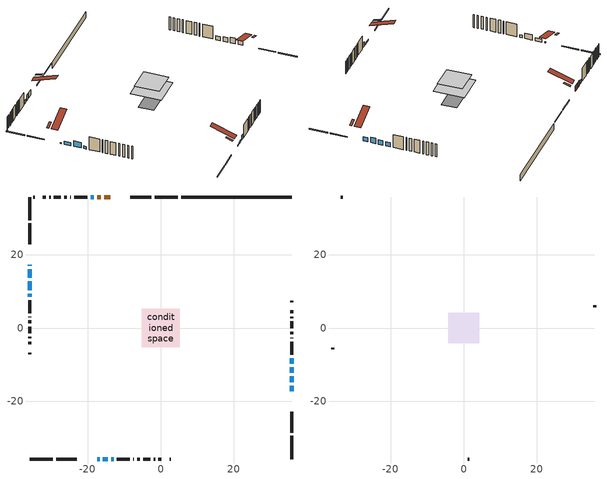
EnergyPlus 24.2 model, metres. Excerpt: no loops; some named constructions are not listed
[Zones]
conditioned space
 floor outside (Floor1 construction): -1.88,-1.88 -1.88,1.88 1.88,1.88 1.88,-1.88 z0.41
 floor outside (Floor2 construction): -0.55,-0.55 -0.55,0.55 0.55,0.55 0.55,-0.55 z0.41
 floor adiabatic (AdiabaticFloorConstruction): -5.23,-5.23 -5.23,5.23 5.23,5.23 5.23,-5.23 z2.85
 floor foundation (Slab1 construction): -4.97,-2.59 -4.97,2.59 4.97,2.59 4.97,-2.59 z-1.91
 wall outside (RimJoist1 construction): 4.61,35.77 -1.69,35.77 / -35.77,-35.77 -29.48,-35.77 / -35.77,35.77 -35.77,29.48 / 35.77,-35.77 35.77,-29.48 z0.41:0.71
 wall outside (RimJoist2 construction): -2.62,35.77 -8.29,35.77 / -28.55,-35.77 -22.88,-35.77 / -35.77,28.55 -35.77,22.88 / 35.77,-28.55 35.77,-22.88 z0.41:0.71
 wall outside (AdiabaticWallConstruction 1): -13.85,35.77 -15.49,35.77 / -16.42,35.77 -17.33,35.77 z0.41:2.44
 wall outside (AdiabaticWallConstruction): 35.77,-17.32 35.77,-15.77 / 35.77,-9.76 35.77,-8.21 z0.41:1.93; 35.77,-14.84 35.77,-13.19 / -35.77,12.83 -35.77,10.29 z0.41:2.44; 35.77,-12.26 35.77,-10.68 z0.41:2.19; -35.77,17.32 -35.77,17.02 / -17.32,-35.77 -16.72,-35.77 z0.41:0.75; -18.26,35.77 -19.18,35.77 z0.41:1.63; -35.77,16.09 -35.77,13.76 z0.41:1.58; -35.77,9.36 -35.77,8.5 z0.41:1.38; -15.8,-35.77 -14.42,-35.77 z0.41:1.02; -13.5,-35.77 -12.89,-35.77 z0.41:2.24
 wall outside (Wall1 construction): -20.11,35.77 -23.61,35.77 / -11.96,-35.77 -8.45,-35.77 / -35.77,7.57 -35.77,4.06 / 35.77,-7.28 35.77,-3.77 z0.41:5.29
 wall outside (Wall2 construction): -24.54,35.77 -24.69,35.77 / -7.52,-35.77 -7.38,-35.77 / -35.77,3.13 -35.77,2.99 / 35.77,-2.84 35.77,-2.7 z0.41:5.29
 wall outside (Wall3 construction): -25.61,35.77 -26.38,35.77 / -6.45,-35.77 -5.68,-35.77 / -35.77,2.06 -35.77,1.3 / 35.77,-1.77 35.77,-1 z0.41:5.29
 wall outside (Wall4 construction): -27.31,35.77 -29.16,35.77 / -4.75,-35.77 -2.9,-35.77 / -35.77,0.37 -35.77,-1.49 / 35.77,-0.08 35.77,1.78 z0.41:5.29
 wall outside (Wall5 construction): -30.09,35.77 -30.5,35.77 / -1.97,-35.77 -1.56,-35.77 / -35.77,-2.42 -35.77,-2.82 / 35.77,2.71 35.77,3.12 z0.41:5.29
 wall outside (Wall6 construction): -31.43,35.77 -32.17,35.77 / -0.63,-35.77 0.11,-35.77 / -35.77,-3.75 -35.77,-4.5 / 35.77,4.04 35.77,4.79 z0.41:5.29
 wall outside (Wall8 construction): -34.47,35.77 -34.84,35.77 / 2.41,-35.77 2.78,-35.77 / -35.77,-6.8 -35.77,-7.17 / 35.77,7.09 35.77,7.46 z0.41:5.29
 wall foundation (FoundationWall1 construction): 5.54,35.77,-1.91 5.54,35.77,0.41 32.75,35.77,0.41 32.75,35.77,0.31 35.77,35.77,0.31 35.77,35.77,-1.91
 window (WindowConstruction): 35.77,-17.32 35.77,-15.77 z0.41:1.93
 window (WindowConstruction 8): 35.77,-14.84 35.77,-13.19 z0.41:2.44
 window (WindowConstruction 9): 35.77,-12.26 35.77,-10.68 z0.41:2.19
 window (WindowConstruction 10): -35.77,17.32 -35.77,17.02 z0.41:0.75
 window (WindowConstruction 11): -17.32,-35.77 -16.73,-35.77 z0.41:0.75
 window (WindowConstruction 1): -18.26,35.77 -19.18,35.77 z0.41:1.63
 window (WindowConstruction 2): -35.77,16.09 -35.77,13.76 z0.41:1.58
 window (WindowConstruction 3): 35.77,-9.76 35.77,-8.21 z0.41:1.93
 window (WindowConstruction 4): -35.77,12.83 -35.77,10.29 z0.41:2.44
 window (WindowConstruction 5): -35.77,9.36 -35.77,8.5 z0.41:1.38
 window (WindowConstruction 6): -15.8,-35.77 -14.42,-35.77 z0.41:1.02
 window (WindowConstruction 7): -13.5,-35.77 -12.89,-35.77 z0.41:2.24
 door (Door): -13.85,35.77 -15.49,35.77 z0.41:2.44
 door (Door 1): -16.42,35.77 -17.33,35.77 z0.41:2.44
 ceiling adiabatic (AdiabaticFloorConstruction): 5.23,-5.23 5.23,5.23 -5.23,5.23 -5.23,-5.23 z2.85
 roof outside (Roof1 construction): -9.83,35.77,5.29 -9.83,33.45,6.06 -9.22,33.45,6.06 -9.22,35.77,5.29; -21.34,-35.77,5.29 -21.34,-33.45,6.06 -21.95,-33.45,6.06 -21.95,-35.77,5.29; -35.77,21.34,5.29 -33.45,21.34,6.06 -33.45,21.95,6.06 -35.77,21.95,5.29; 35.77,-21.34,5.29 33.45,-21.34,6.06 33.45,-21.95,6.06 35.77,-21.95,5.29
attic - vented
 floor to conditioned space (Floor3 construction Reversed): -4.2,-4.2 -4.2,4.2 4.2,4.2 4.2,-4.2 z5.29
 wall outside (Wall7 construction): -33.1,35.77 -33.54,35.77 / 1.04,-35.77 1.48,-35.77 / -35.77,-5.43 -35.77,-5.87 / 35.77,5.72 35.77,6.16 z0.41:5.29
 roof outside (Roof2 construction): -12.92,35.77,5.29 -12.92,27.58,8.02 -10.76,27.58,8.02 -10.76,35.77,5.29; -18.25,-35.77,5.29 -18.25,-27.58,8.02 -20.41,-27.58,8.02 -20.41,-35.77,5.29; -35.77,18.25,5.29 -27.58,18.25,8.02 -27.58,20.41,8.02 -35.77,20.41,5.29; 35.77,-18.25,5.29 27.58,-18.25,8.02 27.58,-20.41,8.02 35.77,-20.41,5.29
[Material] Roughness=Rough; Thermal Absorptance=0.9
Name | Thickness {m} | Conductivity {W/m-K} | Density {kg/m3} | Specific Heat {J/kg-K} | Solar Absorptance | Visible Absorptance
ceiling loosefill ins | 0.169333 | 0.0480833 | 16.02 | 1046.75 | 0.7 | 0.7
ceiling stud and cavity | 0.1397 | 0.117189 | 65.682 | 1177.47 | 0.7 | 0.7
gypsum board | 0.0127 | 0.160291 | 801 | 837.4 | 0.6 | 0.6
[Construction]
Floor3 construction: ceiling loosefill ins, ceiling stud and cavity, gypsum board
[EnergyManagementSystem:Program]
infil_program: Set p_m = 0.14; Set p_s = 0.22; Set s_m = 270; Set s_s = 370; Set z_m = 9.99744; Set z_s = 5.562562956539776; Set f_t = (((s_m/z_m)^p_m)*((z_s/s_s)^p_s)); Set Tdiff = tin_s-tout_s; Set dT = @Abs Tdiff; Set c = 0.034; Set Cs = 0.0988; Set Cw = 0.1658; Set n = 0.65; Set sft = (f_t*0.3); Set temp1 = ((c*Cw)*((sft*site_vw_s)^(2*n)))^2; Set Qinf = (((c*Cs*(dT^n))^2)+temp1)^0.5; Set Qinf = (@Max Qinf 0); Set mech_vent_house_fan_sensible_load_act = 0.0; Set mech_vent_house_fan_latent_load_act = 0.0; Set OASupInPb = out_pb_s; Set OASupInTemp = tout_s; Set OASupInW = out_wt_s; Set OASupRho = (@RhoAirFnPbTdbW OASupInPb OASupInTemp OASupInW); Set OASupCp = (@CpAirFnW OASupInW); Set OASupInEnth = (@HFnTdbW OASupInTemp OASupInW); Set ZoneTemp = tin_s; Set ZoneW = win_s; Set ZoneCp = (@CpAirFnW ZoneW); Set ZoneAirEnth = (@HFnTdbW ZoneTemp ZoneW); Set mech_vent_house_fan_cfis_act = 0.0; Set QWHV_cfis_sup = 0.0; Set QWHV_cfis_suppl_sup = 0.0; Set QWHV_cfis_suppl_exh = 0.0; Set Qrange = 0; Set Qrange = Qrange + 0.075 * mech_vent_range_fan_0_sch_s; Set Qbath = 0; Set Qbath = Qbath + 0.066 * mech_vent_bath_fan_0_sch_s; Set Qbath = Qbath + 0.066 * mech_vent_bath_fan_1_sch_s; Set Qdryer = 0; Set Qdryer = Qdryer + 0.00308 * clothes_dryer_exhaust_0_sch_s; Set QWHV_sup = 0.0; Set QWHV_exh = 0.00933; Set Qsupply = QWHV_sup + QWHV_cfis_sup + QWHV_cfis_suppl_sup; Set Qexhaust = Qrange + Qbath + Qdryer + QWHV_exh + QWHV_cfis_suppl_exh; Set Qfan = (@Max Qexhaust Qsupply); Set Qducts = 0; If Qducts < 0; Set Qsupply = Qsupply - Qducts; Else; Set Qexhaust = Qexhaust + Qducts; EndIf; Set Qfan_with_ducts = (@Max Qexhaust Qsupply); Set Qimb = (@Abs (Qsupply - Qexhaust)); If Qinf + Qimb > 0; Set Qtot = Qfan_with_ducts + (Qinf^2) / (Qinf + Qimb); Else; Set Qtot = Qfan_with_ducts; EndIf; Set Qinf_adj = Qtot - Qfan; Set infil_flow_act = Qinf_adj; Set infil_program_Qinf = Qinf_adj; Set infil_program_Qfan = Qfan; Set Qload = Qfan; Set Effectiveness_Sens = 0.0; Set Effectiveness_Lat = 0.0; Set Fan_MFR = Qload * OASupRho; Set ZoneInEnth = OASupInEnth; Set ZoneInTemp = OASupInTemp; Set FanTotalToCond = Fan_MFR * (ZoneInEnth - ZoneAirEnth); Set FanSensToCond = Fan_MFR * ZoneCp * (ZoneInTemp - ZoneTemp); Set FanLatToCond = FanTotalToCond - FanSensToCond; Set mech_vent_house_fan_sensible_load_act = mech_vent_house_fan_sensible_load_act + FanSensToCond; Set mech_vent_house_fan_latent_load_act = mech_vent_house_fan_latent_load_act + FanLatToCond
natural_vent_program: Set Tin = tin_s; Set Tout = tout_s; Set Wout = out_wt_s; Set Pbar = out_pb_s; Set Phiout = (@RhFnTdbWPb Tout Wout Pbar); Set MaxHR = 0.0115; Set Tnvsp = (htg_sp_s + clg_sp_s) / 2; Set NVavail = natural_vent_s; Set ClgSsnAvail = cool_season; Set Qnv = 0; Set Qwhf = 0; Set whole_house_fan_mix_act = 0; Set whole_house_fan_act = 0; If ((Wout < MaxHR) && (Tin > Tout) && (Tin > Tnvsp) && (ClgSsnAvail > 0)); Set WHF_Flow = 0; Set Adj = (Tin-Tnvsp)/(Tin-Tout); Set Adj = (@Min Adj 1); Set Adj = (@Max Adj 0); If (WHF_Flow > 0); Set Qwhf = WHF_Flow*Adj; Set whole_house_fan_mix_act = WHF_Flow*Adj; Set WHF_W = 0; Set whole_house_fan_act = WHF_W*Adj; ElseIf (NVavail > 0); Set NVArea = 0.0; Set Cs = 0.00020459409404659235; Set Cw = 3.348441160844286e-05; Set Tdiff = Tin-Tout; Set dT = (@Abs Tdiff); Set Vwind = site_vw_s; Set SGNV = NVArea*Adj*((((Cs*dT)+(Cw*(Vwind^2)))^0.5)/1000); Set MaxNV = 2.5233346508689922; Set Qnv = (@Min SGNV MaxNV); EndIf; EndIf; Set natural_vent_flow_act = Qnv; Set whole_house_fan_flow_act = Qwhf; Set natural_vent_program_Qnv = Qnv; Set natural_vent_program_Qwhf = Qwhf
total_airflows_program: Set total_infil_flow_rate = 0; Set total_mechvent_flow_rate = 0; Set total_natvent_flow_rate = 0; Set total_whf_flow_rate = 0; Set total_infil_flow_rate = total_infil_flow_rate + (infil_program_Qinf * 1); Set total_mechvent_flow_rate = total_mechvent_flow_rate + (infil_program_Qfan * 1); Set total_natvent_flow_rate = total_natvent_flow_rate + (natural_vent_program_Qnv * 1); Set total_whf_flow_rate = total_whf_flow_rate + (natural_vent_program_Qwhf * 1)
total_loads_program: Set loads_htg_tot = 0; Set loads_clg_tot = 0; If htg_load_cond > 0; Set loads_htg_tot = loads_htg_tot + (htg_load_cond - clg_load_cond) * 1.0; EndIf; Set loads_htg_tot = (@Max loads_htg_tot 0); If clg_load_cond > 0; Set loads_clg_tot = loads_clg_tot + (clg_load_cond - htg_load_cond) * 0.0; EndIf; Set loads_clg_tot = (@Max loads_clg_tot 0)
unit_heater_supply_fan_disaggregate_program: Set unit_heater_supply_fan_primary_htg = 0; If unit_heater_htg_coil_s > 0; Set unit_heater_supply_fan_primary_htg = unit_heater_supply_fan_s; EndIf
unmet_hours_program: Set htg_unmet_hours = 0; Set clg_unmet_hours = 0; Set unit_htg_unmet_hours = 0; If ((DayOfYear >= 1) && (DayOfYear <= 365)); Set unit_htg_unmet_hours = unit_htg_unmet_hours + conditioned_space_htg_unmet_s; If unit_htg_unmet_hours > htg_unmet_hours; Set htg_unmet_hours = unit_htg_unmet_hours; EndIf; EndIf
water_heater_EC_adj: If WarmupFlag == 0; Set dhw_e_cons = water_heater_energy + water_heater_on_cycle_parasitic + water_heater_off_cycle_parasitic; Set water_heater_ec_adj_act = 0.0 * dhw_e_cons / 1; EndIf
[EnergyManagementSystem:ProgramCallingManager]
component_loads_program_calling_manager: EndOfZoneTimestepAfterZoneReporting; component_loads_program
fridge_schedule_program_calling_manager: BeginZoneTimestepAfterInitHeatBalance; fridge_schedule_program
infil_program_calling_manager: BeginZoneTimestepAfterInitHeatBalance; infil_program
natural_vent_program_calling_manager: BeginZoneTimestepAfterInitHeatBalance; natural_vent_program
total_airflows_program_calling_manager: EndOfZoneTimestepAfterZoneReporting; total_airflows_program
total_loads_program_calling_manager: EndOfZoneTimestepAfterZoneReporting; total_loads_program
unit_heater_supply_fan_disaggregate_program_calling_manager: EndOfSystemTimestepBeforeHVACReporting; unit_heater_supply_fan_disaggregate_program
unmet_hours_program_calling_manager: EndOfZoneTimestepBeforeZoneReporting; unmet_hours_program
water_heater_EC_adj_ProgramManager: EndOfSystemTimestepBeforeHVACReporting; water_heater_EC_adj
[EnergyManagementSystem:OutputVariable] Type of Data in Variable=Summed
Name | EMS Variable | Update Frequency | EMS Program or Subroutine | Units
unit heater supply fan disaggregate htg primary | unit_heater_supply_fan_primary_htg | SystemTimestep | unit_heater_supply_fan_disaggregate_program | J
loads_htg_tot_peakload_outvar; loads_htg_tot_annual_outvar; Energy Management System Output Variable 1; Energy Management System Output Variable 45 | loads_htg_tot | ZoneTimestep | total_loads_program | J
loads_clg_tot_peakload_outvar; loads_clg_tot_annual_outvar; Energy Management System Output Variable 2; Energy Management System Output Variable 46 | loads_clg_tot | ZoneTimestep | total_loads_program | J
htg_unmet_hours_annual_outvar; Energy Management System Output Variable 3 | htg_unmet_hours | ZoneTimestep | unmet_hours_program | hr
clg_unmet_hours_annual_outvar; Energy Management System Output Variable 4 | clg_unmet_hours | ZoneTimestep | unmet_hours_program | hr
loads_htg_roofs_annual_outvar; Energy Management System Output Variable 5 | loads_htg_roofs | ZoneTimestep | component_loads_program | J
loads_htg_ceilings_annual_outvar; Energy Management System Output Variable 6 | loads_htg_ceilings | ZoneTimestep | component_loads_program | J
loads_htg_walls_annual_outvar; Energy Management System Output Variable 7 | loads_htg_walls | ZoneTimestep | component_loads_program | J
loads_htg_rim_joists_annual_outvar; Energy Management System Output Variable 8 | loads_htg_rim_joists | ZoneTimestep | component_loads_program | J
loads_htg_foundation_walls_annual_outvar; Energy Management System Output Variable 9 | loads_htg_foundation_walls | ZoneTimestep | component_loads_program | J
loads_htg_doors_annual_outvar; Energy Management System Output Variable 10 | loads_htg_doors | ZoneTimestep | component_loads_program | J
loads_htg_windows_conduction_annual_outvar; Energy Management System Output Variable 11 | loads_htg_windows_conduction | ZoneTimestep | component_loads_program | J
loads_htg_windows_solar_annual_outvar; Energy Management System Output Variable 12 | loads_htg_windows_solar | ZoneTimestep | component_loads_program | J
loads_htg_skylights_conduction_annual_outvar; Energy Management System Output Variable 13 | loads_htg_skylights_conduction | ZoneTimestep | component_loads_program | J
loads_htg_skylights_solar_annual_outvar; Energy Management System Output Variable 14 | loads_htg_skylights_solar | ZoneTimestep | component_loads_program | J
loads_htg_floors_annual_outvar; Energy Management System Output Variable 15 | loads_htg_floors | ZoneTimestep | component_loads_program | J
loads_htg_slabs_annual_outvar; Energy Management System Output Variable 16 | loads_htg_slabs | ZoneTimestep | component_loads_program | J
loads_htg_internal_mass_annual_outvar; Energy Management System Output Variable 17 | loads_htg_internal_mass | ZoneTimestep | component_loads_program | J
loads_htg_infil_annual_outvar; Energy Management System Output Variable 18 | loads_htg_infil | ZoneTimestep | component_loads_program | J
loads_htg_natvent_annual_outvar; Energy Management System Output Variable 19 | loads_htg_natvent | ZoneTimestep | component_loads_program | J
loads_htg_mechvent_annual_outvar; Energy Management System Output Variable 20 | loads_htg_mechvent | ZoneTimestep | component_loads_program | J
loads_htg_whf_annual_outvar; Energy Management System Output Variable 21 | loads_htg_whf | ZoneTimestep | component_loads_program | J
loads_htg_ducts_annual_outvar; Energy Management System Output Variable 22 | loads_htg_ducts | ZoneTimestep | component_loads_program | J
loads_htg_intgains_annual_outvar; Energy Management System Output Variable 23 | loads_htg_intgains | ZoneTimestep | component_loads_program | J
loads_htg_lighting_annual_outvar; Energy Management System Output Variable 24 | loads_htg_lighting | ZoneTimestep | component_loads_program | J
loads_clg_roofs_annual_outvar; Energy Management System Output Variable 25 | loads_clg_roofs | ZoneTimestep | component_loads_program | J
loads_clg_ceilings_annual_outvar; Energy Management System Output Variable 26 | loads_clg_ceilings | ZoneTimestep | component_loads_program | J
loads_clg_walls_annual_outvar; Energy Management System Output Variable 27 | loads_clg_walls | ZoneTimestep | component_loads_program | J
loads_clg_rim_joists_annual_outvar; Energy Management System Output Variable 28 | loads_clg_rim_joists | ZoneTimestep | component_loads_program | J
loads_clg_foundation_walls_annual_outvar; Energy Management System Output Variable 29 | loads_clg_foundation_walls | ZoneTimestep | component_loads_program | J
loads_clg_doors_annual_outvar; Energy Management System Output Variable 30 | loads_clg_doors | ZoneTimestep | component_loads_program | J
loads_clg_windows_conduction_annual_outvar; Energy Management System Output Variable 31 | loads_clg_windows_conduction | ZoneTimestep | component_loads_program | J
loads_clg_windows_solar_annual_outvar; Energy Management System Output Variable 32 | loads_clg_windows_solar | ZoneTimestep | component_loads_program | J
loads_clg_skylights_conduction_annual_outvar; Energy Management System Output Variable 33 | loads_clg_skylights_conduction | ZoneTimestep | component_loads_program | J
loads_clg_skylights_solar_annual_outvar; Energy Management System Output Variable 34 | loads_clg_skylights_solar | ZoneTimestep | component_loads_program | J
loads_clg_floors_annual_outvar; Energy Management System Output Variable 35 | loads_clg_floors | ZoneTimestep | component_loads_program | J
loads_clg_slabs_annual_outvar; Energy Management System Output Variable 36 | loads_clg_slabs | ZoneTimestep | component_loads_program | J
loads_clg_internal_mass_annual_outvar; Energy Management System Output Variable 37 | loads_clg_internal_mass | ZoneTimestep | component_loads_program | J
loads_clg_infil_annual_outvar; Energy Management System Output Variable 38 | loads_clg_infil | ZoneTimestep | component_loads_program | J
loads_clg_natvent_annual_outvar; Energy Management System Output Variable 39 | loads_clg_natvent | ZoneTimestep | component_loads_program | J
loads_clg_mechvent_annual_outvar; Energy Management System Output Variable 40 | loads_clg_mechvent | ZoneTimestep | component_loads_program | J
loads_clg_whf_annual_outvar; Energy Management System Output Variable 41 | loads_clg_whf | ZoneTimestep | component_loads_program | J
loads_clg_ducts_annual_outvar; Energy Management System Output Variable 42 | loads_clg_ducts | ZoneTimestep | component_loads_program | J
loads_clg_intgains_annual_outvar; Energy Management System Output Variable 43 | loads_clg_intgains | ZoneTimestep | component_loads_program | J
loads_clg_lighting_annual_outvar; Energy Management System Output Variable 44 | loads_clg_lighting | ZoneTimestep | component_loads_program | J
[Schedule:Day:Interval]
interior lighting schedule day: No, 01:00, 0.108182, 04:00, 0.0901515, 05:00, 0.0991667, 06:00, 0.162273, 07:00, 0.270455, 08:00, 0.342576, 10:00, 0.369621, 11:00, 0.351591, 12:00, 0.333561, 13:00, 0.324545, 14:00, 0.31553, 15:00, 0.333561, 16:00, 0.369621, 17:00, 0.450758, 18:00, 0.585985, 19:00, 0.775303, 20:00, 0.955606, 21:00, 0.991667, 22:00, 0.712197, 23:00, 0.360606, 24:00, 0.162273
interior lighting schedule day 1: No, 01:00, 0.100909, 04:00, 0.0840909, 05:00, 0.0925, 06:00, 0.151364, 07:00, 0.252273, 08:00, 0.319545, 10:00, 0.344773, 11:00, 0.327955, 12:00, 0.311136, 13:00, 0.302727, 14:00, 0.294318, 15:00, 0.311136, 16:00, 0.344773, 17:00, 0.420455, 18:00, 0.546591, 19:00, 0.723182, 20:00, 0.891364, 21:00, 0.925, 22:00, 0.664318, 23:00, 0.336364, 24:00, 0.151364
interior lighting schedule day 2: No, 01:00, 0.0927273, 04:00, 0.0772727, 05:00, 0.085, 06:00, 0.139091, 07:00, 0.231818, 08:00, 0.293636, 10:00, 0.316818, 11:00, 0.301364, 12:00, 0.285909, 13:00, 0.278182, 14:00, 0.270455, 15:00, 0.285909, 16:00, 0.316818, 17:00, 0.386364, 18:00, 0.502273, 19:00, 0.664545, 20:00, 0.819091, 21:00, 0.85, 22:00, 0.610455, 23:00, 0.309091, 24:00, 0.139091
interior lighting schedule day 3: No, 01:00, 0.0845455, 04:00, 0.0704545, 05:00, 0.0775, 06:00, 0.126818, 07:00, 0.211364, 08:00, 0.267727, 10:00, 0.288864, 11:00, 0.274773, 12:00, 0.260682, 13:00, 0.253636, 14:00, 0.246591, 15:00, 0.260682, 16:00, 0.288864, 17:00, 0.352273, 18:00, 0.457955, 19:00, 0.605909, 20:00, 0.746818, 21:00, 0.775, 22:00, 0.556591, 23:00, 0.281818, 24:00, 0.126818
interior lighting schedule day 4: No, 01:00, 0.0763636, 04:00, 0.0636364, 05:00, 0.07, 06:00, 0.114545, 07:00, 0.190909, 08:00, 0.241818, 10:00, 0.260909, 11:00, 0.248182, 12:00, 0.235455, 13:00, 0.229091, 14:00, 0.222727, 15:00, 0.235455, 16:00, 0.260909, 17:00, 0.318182, 18:00, 0.413636, 19:00, 0.547273, 20:00, 0.674545, 21:00, 0.7, 22:00, 0.502727, 23:00, 0.254545, 24:00, 0.114545
interior lighting schedule day 5: No, 01:00, 0.0727273, 04:00, 0.0606061, 05:00, 0.0666667, 06:00, 0.109091, 07:00, 0.181818, 08:00, 0.230303, 10:00, 0.248485, 11:00, 0.236364, 12:00, 0.224242, 13:00, 0.218182, 14:00, 0.212121, 15:00, 0.224242, 16:00, 0.248485, 17:00, 0.30303, 18:00, 0.393939, 19:00, 0.521212, 20:00, 0.642424, 21:00, 0.666667, 22:00, 0.478788, 23:00, 0.242424, 24:00, 0.109091
interior lighting schedule day 6: No, 01:00, 0.0745455, 04:00, 0.0621212, 05:00, 0.0683333, 06:00, 0.111818, 07:00, 0.186364, 08:00, 0.236061, 10:00, 0.254697, 11:00, 0.242273, 12:00, 0.229848, 13:00, 0.223636, 14:00, 0.217424, 15:00, 0.229848, 16:00, 0.254697, 17:00, 0.310606, 18:00, 0.403788, 19:00, 0.534242, 20:00, 0.658485, 21:00, 0.683333, 22:00, 0.490758, 23:00, 0.248485, 24:00, 0.111818
interior lighting schedule day 7: No, 01:00, 0.08, 04:00, 0.0666667, 05:00, 0.0733333, 06:00, 0.12, 07:00, 0.2, 08:00, 0.253333, 10:00, 0.273333, 11:00, 0.26, 12:00, 0.246667, 13:00, 0.24, 14:00, 0.233333, 15:00, 0.246667, 16:00, 0.273333, 17:00, 0.333333, 18:00, 0.433333, 19:00, 0.573333, 20:00, 0.706667, 21:00, 0.733333, 22:00, 0.526667, 23:00, 0.266667, 24:00, 0.12
interior lighting schedule day 8: No, 01:00, 0.0890909, 04:00, 0.0742424, 05:00, 0.0816667, 06:00, 0.133636, 07:00, 0.222727, 08:00, 0.282121, 10:00, 0.304394, 11:00, 0.289545, 12:00, 0.274697, 13:00, 0.267273, 14:00, 0.259848, 15:00, 0.274697, 16:00, 0.304394, 17:00, 0.371212, 18:00, 0.482576, 19:00, 0.638485, 20:00, 0.78697, 21:00, 0.816667, 22:00, 0.586515, 23:00, 0.29697, 24:00, 0.133636
interior lighting schedule day 9: No, 01:00, 0.0972727, 04:00, 0.0810606, 05:00, 0.0891667, 06:00, 0.145909, 07:00, 0.243182, 08:00, 0.30803, 10:00, 0.332348, 11:00, 0.316136, 12:00, 0.299924, 13:00, 0.291818, 14:00, 0.283712, 15:00, 0.299924, 16:00, 0.332348, 17:00, 0.405303, 18:00, 0.526894, 19:00, 0.697121, 20:00, 0.859242, 21:00, 0.891667, 22:00, 0.640379, 23:00, 0.324242, 24:00, 0.145909
interior lighting schedule day 10: No, 01:00, 0.105455, 04:00, 0.0878788, 05:00, 0.0966667, 06:00, 0.158182, 07:00, 0.263636, 08:00, 0.333939, 10:00, 0.360303, 11:00, 0.342727, 12:00, 0.325152, 13:00, 0.316364, 14:00, 0.307576, 15:00, 0.325152, 16:00, 0.360303, 17:00, 0.439394, 18:00, 0.571212, 19:00, 0.755758, 20:00, 0.931515, 21:00, 0.966667, 22:00, 0.694242, 23:00, 0.351515, 24:00, 0.158182
interior lighting schedule day 11: No, 01:00, 0.109091, 04:00, 0.0909091, 05:00, 0.1, 06:00, 0.163636, 07:00, 0.272727, 08:00, 0.345455, 10:00, 0.372727, 11:00, 0.354545, 12:00, 0.336364, 13:00, 0.327273, 14:00, 0.318182, 15:00, 0.336364, 16:00, 0.372727, 17:00, 0.454545, 18:00, 0.590909, 19:00, 0.781818, 20:00, 0.963636, 21:00, 1, 22:00, 0.718182, 23:00, 0.363636, 24:00, 0.163636
interior lighting schedule default day; occupants schedule default day; clothes dryer schedule default day; cooking range schedule default day; mech vent bath fan 0 schedule default day; mech vent bath fan 1 schedule default day; mech vent range fan 0 schedule default day; misc plug loads schedule default day; general water use schedule default day; heating setpoint default day; cooling setpoint default day; clothes dryer exhaust 0 schedule default day; cooling season schedule day; cooling season schedule day 2; cooling season schedule default day; exterior lighting schedule default day; natural vent schedule default day: No, 24:00, 0
occupants schedule day: No, 05:00, 0.426829, 06:00, 0.719512, 07:00, 1, 08:00, 0.670732, 09:00, 0.329268, 14:00, 0.170732, 15:00, 0.231707, 16:00, 0.329268, 17:00, 0.5, 18:00, 0.670732, 19:00, 0.829268, 21:00, 1, 22:00, 0.853659, 23:00, 0.646341, 24:00, 0.426829
clothes dryer schedule day; clothes dryer exhaust 0 schedule day: No, 01:00, 0.123457, 02:00, 0.0740741, 03:00, 0.0493827, 04:00, 0.0246914, 05:00, 0.0493827, 06:00, 0.0740741, 07:00, 0.197531, 08:00, 0.395062, 09:00, 0.592593, 10:00, 0.839506, 11:00, 0.962963, 12:00, 1, 13:00, 0.91358, 14:00, 0.82716, 15:00, 0.716049, 16:00, 0.753086, 17:00, 0.679012, 18:00, 0.666667, 20:00, 0.62963, 21:00, 0.641975, 22:00, 0.666667, 23:00, 0.54321, 24:00, 0.296296
cooking range schedule day: No, 05:00, 0.0597015, 06:00, 0.11194, 07:00, 0.171642, 08:00, 0.291045, 11:00, 0.343284, 12:00, 0.402985, 13:00, 0.462687, 14:00, 0.343284, 15:00, 0.291045, 16:00, 0.402985, 17:00, 0.567164, 18:00, 1, 19:00, 0.850746, 20:00, 0.432836, 21:00, 0.291045, 22:00, 0.231343, 23:00, 0.171642, 24:00, 0.11194
mech vent bath fan 0 schedule day; mech vent bath fan 1 schedule day: No, 07:00, 0, 08:00, 1, 09:00, 0.2, 24:00, 0
mech vent range fan 0 schedule day: No, 18:00, 0, 19:00, 1, 20:00, 0.2, 24:00, 0
misc plug loads schedule day: No, 06:00, 0.705882, 07:00, 0.745098, 08:00, 0.803922, 15:00, 0.823529, 16:00, 0.862745, 17:00, 0.921569, 18:00, 0.980392, 19:00, 1, 20:00, 0.980392, 21:00, 0.941176, 22:00, 0.862745, 23:00, 0.784314, 24:00, 0.72549
general water use schedule day: No, 01:00, 0.315068, 03:00, 0.287671, 04:00, 0.342466, 05:00, 0.369863, 06:00, 0.520548, 07:00, 0.60274, 08:00, 0.534247, 10:00, 0.506849, 11:00, 0.465753, 14:00, 0.479452, 15:00, 0.534247, 16:00, 0.589041, 17:00, 0.69863, 18:00, 0.876712, 19:00, 0.890411, 20:00, 0.986301, 21:00, 1, 22:00, 0.863014, 23:00, 0.616438, 24:00, 0.465753
heating setpoint day: No, 07:00, 18, 23:00, 21, 24:00, 18
cooling setpoint day: No, 24:00, 25
cooling season schedule day 1: No, 24:00, 1
exterior lighting schedule day: No, 01:00, 0.566667, 03:00, 0.524167, 05:00, 0.495833, 06:00, 0.5525, 07:00, 0.623333, 08:00, 0.580833, 09:00, 0.439167, 10:00, 0.354167, 12:00, 0.34, 13:00, 0.354167, 14:00, 0.396667, 15:00, 0.425, 16:00, 0.495833, 17:00, 0.623333, 18:00, 0.793333, 19:00, 0.906667, 20:00, 0.963333, 21:00, 0.991667, 22:00, 0.920833, 23:00, 0.793333, 24:00, 0.665833
exterior lighting schedule day 1: No, 01:00, 0.528571, 03:00, 0.488929, 05:00, 0.4625, 06:00, 0.515357, 07:00, 0.581429, 08:00, 0.541786, 09:00, 0.409643, 10:00, 0.330357, 12:00, 0.317143, 13:00, 0.330357, 14:00, 0.37, 15:00, 0.396429, 16:00, 0.4625, 17:00, 0.581429, 18:00, 0.74, 19:00, 0.845714, 20:00, 0.898571, 21:00, 0.925, 22:00, 0.858929, 23:00, 0.74, 24:00, 0.621071
exterior lighting schedule day 10: No, 01:00, 0.552381, 03:00, 0.510952, 05:00, 0.483333, 06:00, 0.538571, 07:00, 0.607619, 08:00, 0.56619, 09:00, 0.428095, 10:00, 0.345238, 12:00, 0.331429, 13:00, 0.345238, 14:00, 0.386667, 15:00, 0.414286, 16:00, 0.483333, 17:00, 0.607619, 18:00, 0.773333, 19:00, 0.88381, 20:00, 0.939048, 21:00, 0.966667, 22:00, 0.897619, 23:00, 0.773333, 24:00, 0.649048
exterior lighting schedule day 11: No, 01:00, 0.571429, 03:00, 0.528571, 05:00, 0.5, 06:00, 0.557143, 07:00, 0.628571, 08:00, 0.585714, 09:00, 0.442857, 10:00, 0.357143, 12:00, 0.342857, 13:00, 0.357143, 14:00, 0.4, 15:00, 0.428571, 16:00, 0.5, 17:00, 0.628571, 18:00, 0.8, 19:00, 0.914286, 20:00, 0.971429, 21:00, 1, 22:00, 0.928571, 23:00, 0.8, 24:00, 0.671429
exterior lighting schedule day 2: No, 01:00, 0.485714, 03:00, 0.449286, 05:00, 0.425, 06:00, 0.473571, 07:00, 0.534286, 08:00, 0.497857, 09:00, 0.376429, 10:00, 0.303571, 12:00, 0.291429, 13:00, 0.303571, 14:00, 0.34, 15:00, 0.364286, 16:00, 0.425, 17:00, 0.534286, 18:00, 0.68, 19:00, 0.777143, 20:00, 0.825714, 21:00, 0.85, 22:00, 0.789286, 23:00, 0.68, 24:00, 0.570714
exterior lighting schedule day 3: No, 01:00, 0.442857, 03:00, 0.409643, 05:00, 0.3875, 06:00, 0.431786, 07:00, 0.487143, 08:00, 0.453929, 09:00, 0.343214, 10:00, 0.276786, 12:00, 0.265714, 13:00, 0.276786, 14:00, 0.31, 15:00, 0.332143, 16:00, 0.3875, 17:00, 0.487143, 18:00, 0.62, 19:00, 0.708571, 20:00, 0.752857, 21:00, 0.775, 22:00, 0.719643, 23:00, 0.62, 24:00, 0.520357
exterior lighting schedule day 4: No, 01:00, 0.4, 03:00, 0.37, 05:00, 0.35, 06:00, 0.39, 07:00, 0.44, 08:00, 0.41, 09:00, 0.31, 10:00, 0.25, 12:00, 0.24, 13:00, 0.25, 14:00, 0.28, 15:00, 0.3, 16:00, 0.35, 17:00, 0.44, 18:00, 0.56, 19:00, 0.64, 20:00, 0.68, 21:00, 0.7, 22:00, 0.65, 23:00, 0.56, 24:00, 0.47
exterior lighting schedule day 5: No, 01:00, 0.380952, 03:00, 0.352381, 05:00, 0.333333, 06:00, 0.371429, 07:00, 0.419048, 08:00, 0.390476, 09:00, 0.295238, 10:00, 0.238095, 12:00, 0.228571, 13:00, 0.238095, 14:00, 0.266667, 15:00, 0.285714, 16:00, 0.333333, 17:00, 0.419048, 18:00, 0.533333, 19:00, 0.609524, 20:00, 0.647619, 21:00, 0.666667, 22:00, 0.619048, 23:00, 0.533333, 24:00, 0.447619
exterior lighting schedule day 6: No, 01:00, 0.390476, 03:00, 0.36119, 05:00, 0.341667, 06:00, 0.380714, 07:00, 0.429524, 08:00, 0.400238, 09:00, 0.302619, 10:00, 0.244048, 12:00, 0.234286, 13:00, 0.244048, 14:00, 0.273333, 15:00, 0.292857, 16:00, 0.341667, 17:00, 0.429524, 18:00, 0.546667, 19:00, 0.624762, 20:00, 0.66381, 21:00, 0.683333, 22:00, 0.634524, 23:00, 0.546667, 24:00, 0.45881
exterior lighting schedule day 7: No, 01:00, 0.419048, 03:00, 0.387619, 05:00, 0.366667, 06:00, 0.408571, 07:00, 0.460952, 08:00, 0.429524, 09:00, 0.324762, 10:00, 0.261905, 12:00, 0.251429, 13:00, 0.261905, 14:00, 0.293333, 15:00, 0.314286, 16:00, 0.366667, 17:00, 0.460952, 18:00, 0.586667, 19:00, 0.670476, 20:00, 0.712381, 21:00, 0.733333, 22:00, 0.680952, 23:00, 0.586667, 24:00, 0.492381
exterior lighting schedule day 8: No, 01:00, 0.466667, 03:00, 0.431667, 05:00, 0.408333, 06:00, 0.455, 07:00, 0.513333, 08:00, 0.478333, 09:00, 0.361667, 10:00, 0.291667, 12:00, 0.28, 13:00, 0.291667, 14:00, 0.326667, 15:00, 0.35, 16:00, 0.408333, 17:00, 0.513333, 18:00, 0.653333, 19:00, 0.746667, 20:00, 0.793333, 21:00, 0.816667, 22:00, 0.758333, 23:00, 0.653333, 24:00, 0.548333
exterior lighting schedule day 9: No, 01:00, 0.509524, 03:00, 0.47131, 05:00, 0.445833, 06:00, 0.496786, 07:00, 0.560476, 08:00, 0.522262, 09:00, 0.394881, 10:00, 0.318452, 12:00, 0.305714, 13:00, 0.318452, 14:00, 0.356667, 15:00, 0.382143, 16:00, 0.445833, 17:00, 0.560476, 18:00, 0.713333, 19:00, 0.815238, 20:00, 0.86619, 21:00, 0.891667, 22:00, 0.827976, 23:00, 0.713333, 24:00, 0.59869
[Schedule:Week:Daily]
heating setpoint Week Rule - Jan1-Dec31: heating setpoint day, heating setpoint day, heating setpoint day, heating setpoint day, heating setpoint day, heating setpoint day, heating setpoint day, heating setpoint default day, heating setpoint default day, heating setpoint default day, heating setpoint default day, heating setpoint default day
cooling setpoint Week Rule - Jan1-Dec31: cooling setpoint day, cooling setpoint day, cooling setpoint day, cooling setpoint day, cooling setpoint day, cooling setpoint day, cooling setpoint day, cooling setpoint default day, cooling setpoint default day, cooling setpoint default day, cooling setpoint default day, cooling setpoint default day
clothes dryer exhaust 0 schedule Week Rule - Jan1-Dec31: clothes dryer exhaust 0 schedule day, clothes dryer exhaust 0 schedule day, clothes dryer exhaust 0 schedule day, clothes dryer exhaust 0 schedule day, clothes dryer exhaust 0 schedule day, clothes dryer exhaust 0 schedule day, clothes dryer exhaust 0 schedule day, clothes dryer exhaust 0 schedule default day, clothes dryer exhaust 0 schedule default day, clothes dryer exhaust 0 schedule default day, clothes dryer exhaust 0 schedule default day, clothes dryer exhaust 0 schedule default day
cooling season schedule Week Rule - Jan1-May26: cooling season schedule day, cooling season schedule day, cooling season schedule day, cooling season schedule day, cooling season schedule day, cooling season schedule day, cooling season schedule day, cooling season schedule default day, cooling season schedule default day, cooling season schedule default day, cooling season schedule default day, cooling season schedule default day
cooling season schedule Week Rule - May27-Jun2: cooling season schedule day, cooling season schedule day, cooling season schedule day, cooling season schedule day, cooling season schedule day, cooling season schedule day 1, cooling season schedule day 1, cooling season schedule default day, cooling season schedule default day, cooling season schedule default day, cooling season schedule default day, cooling season schedule default day
cooling season schedule Week Rule - Jun3-Aug25: cooling season schedule day 1, cooling season schedule day 1, cooling season schedule day 1, cooling season schedule day 1, cooling season schedule day 1, cooling season schedule day 1, cooling season schedule day 1, cooling season schedule default day, cooling season schedule default day, cooling season schedule default day, cooling season schedule default day, cooling season schedule default day
cooling season schedule Week Rule - Aug26-Sep1: cooling season schedule day 1, cooling season schedule day 1, cooling season schedule day 1, cooling season schedule day 1, cooling season schedule day 1, cooling season schedule day 1, cooling season schedule day 2, cooling season schedule default day, cooling season schedule default day, cooling season schedule default day, cooling season schedule default day, cooling season schedule default day
cooling season schedule Week Rule - Sep2-Dec31: cooling season schedule day 2, cooling season schedule day 2, cooling season schedule day 2, cooling season schedule day 2, cooling season schedule day 2, cooling season schedule day 2, cooling season schedule day 2, cooling season schedule default day, cooling season schedule default day, cooling season schedule default day, cooling season schedule default day, cooling season schedule default day
exterior lighting schedule Week Rule - Feb4-Feb24: exterior lighting schedule day 1, exterior lighting schedule day 1, exterior lighting schedule day 1, exterior lighting schedule day 1, exterior lighting schedule day 1, exterior lighting schedule day 1, exterior lighting schedule day 1, exterior lighting schedule default day, exterior lighting schedule default day, exterior lighting schedule default day, exterior lighting schedule default day, exterior lighting schedule default day
exterior lighting schedule Week Rule - Feb25-Mar3: exterior lighting schedule day 1, exterior lighting schedule day 1, exterior lighting schedule day 1, exterior lighting schedule day 1, exterior lighting schedule day 2, exterior lighting schedule day 2, exterior lighting schedule day 2, exterior lighting schedule default day, exterior lighting schedule default day, exterior lighting schedule default day, exterior lighting schedule default day, exterior lighting schedule default day
exterior lighting schedule Week Rule - Mar4-Mar31: exterior lighting schedule day 2, exterior lighting schedule day 2, exterior lighting schedule day 2, exterior lighting schedule day 2, exterior lighting schedule day 2, exterior lighting schedule day 2, exterior lighting schedule day 2, exterior lighting schedule default day, exterior lighting schedule default day, exterior lighting schedule default day, exterior lighting schedule default day, exterior lighting schedule default day
exterior lighting schedule Week Rule - Apr1-Apr28: exterior lighting schedule day 3, exterior lighting schedule day 3, exterior lighting schedule day 3, exterior lighting schedule day 3, exterior lighting schedule day 3, exterior lighting schedule day 3, exterior lighting schedule day 3, exterior lighting schedule default day, exterior lighting schedule default day, exterior lighting schedule default day, exterior lighting schedule default day, exterior lighting schedule default day
exterior lighting schedule Week Rule - Apr29-May5: exterior lighting schedule day 3, exterior lighting schedule day 3, exterior lighting schedule day 4, exterior lighting schedule day 4, exterior lighting schedule day 4, exterior lighting schedule day 4, exterior lighting schedule day 4, exterior lighting schedule default day, exterior lighting schedule default day, exterior lighting schedule default day, exterior lighting schedule default day, exterior lighting schedule default day
exterior lighting schedule Week Rule - May6-May26: exterior lighting schedule day 4, exterior lighting schedule day 4, exterior lighting schedule day 4, exterior lighting schedule day 4, exterior lighting schedule day 4, exterior lighting schedule day 4, exterior lighting schedule day 4, exterior lighting schedule default day, exterior lighting schedule default day, exterior lighting schedule default day, exterior lighting schedule default day, exterior lighting schedule default day
exterior lighting schedule Week Rule - May27-Jun2: exterior lighting schedule day 4, exterior lighting schedule day 4, exterior lighting schedule day 4, exterior lighting schedule day 4, exterior lighting schedule day 4, exterior lighting schedule day 5, exterior lighting schedule day 5, exterior lighting schedule default day, exterior lighting schedule default day, exterior lighting schedule default day, exterior lighting schedule default day, exterior lighting schedule default day
exterior lighting schedule Week Rule - Jun3-Jun30: exterior lighting schedule day 5, exterior lighting schedule day 5, exterior lighting schedule day 5, exterior lighting schedule day 5, exterior lighting schedule day 5, exterior lighting schedule day 5, exterior lighting schedule day 5, exterior lighting schedule default day, exterior lighting schedule default day, exterior lighting schedule default day, exterior lighting schedule default day, exterior lighting schedule default day
exterior lighting schedule Week Rule - Jul1-Jul28: exterior lighting schedule day 6, exterior lighting schedule day 6, exterior lighting schedule day 6, exterior lighting schedule day 6, exterior lighting schedule day 6, exterior lighting schedule day 6, exterior lighting schedule day 6, exterior lighting schedule default day, exterior lighting schedule default day, exterior lighting schedule default day, exterior lighting schedule default day, exterior lighting schedule default day
exterior lighting schedule Week Rule - Jul29-Aug4: exterior lighting schedule day 6, exterior lighting schedule day 6, exterior lighting schedule day 6, exterior lighting schedule day 7, exterior lighting schedule day 7, exterior lighting schedule day 7, exterior lighting schedule day 7, exterior lighting schedule default day, exterior lighting schedule default day, exterior lighting schedule default day, exterior lighting schedule default day, exterior lighting schedule default day
exterior lighting schedule Week Rule - Aug5-Aug25: exterior lighting schedule day 7, exterior lighting schedule day 7, exterior lighting schedule day 7, exterior lighting schedule day 7, exterior lighting schedule day 7, exterior lighting schedule day 7, exterior lighting schedule day 7, exterior lighting schedule default day, exterior lighting schedule default day, exterior lighting schedule default day, exterior lighting schedule default day, exterior lighting schedule default day
exterior lighting schedule Week Rule - Aug26-Sep1: exterior lighting schedule day 7, exterior lighting schedule day 7, exterior lighting schedule day 7, exterior lighting schedule day 7, exterior lighting schedule day 7, exterior lighting schedule day 7, exterior lighting schedule day 8, exterior lighting schedule default day, exterior lighting schedule default day, exterior lighting schedule default day, exterior lighting schedule default day, exterior lighting schedule default day
exterior lighting schedule Week Rule - Sep2-Sep29: exterior lighting schedule day 8, exterior lighting schedule day 8, exterior lighting schedule day 8, exterior lighting schedule day 8, exterior lighting schedule day 8, exterior lighting schedule day 8, exterior lighting schedule day 8, exterior lighting schedule default day, exterior lighting schedule default day, exterior lighting schedule default day, exterior lighting schedule default day, exterior lighting schedule default day
exterior lighting schedule Week Rule - Sep30-Oct6: exterior lighting schedule day 8, exterior lighting schedule day 9, exterior lighting schedule day 9, exterior lighting schedule day 9, exterior lighting schedule day 9, exterior lighting schedule day 9, exterior lighting schedule day 9, exterior lighting schedule default day, exterior lighting schedule default day, exterior lighting schedule default day, exterior lighting schedule default day, exterior lighting schedule default day
exterior lighting schedule Week Rule - Oct7-Oct27: exterior lighting schedule day 9, exterior lighting schedule day 9, exterior lighting schedule day 9, exterior lighting schedule day 9, exterior lighting schedule day 9, exterior lighting schedule day 9, exterior lighting schedule day 9, exterior lighting schedule default day, exterior lighting schedule default day, exterior lighting schedule default day, exterior lighting schedule default day, exterior lighting schedule default day
exterior lighting schedule Week Rule - Oct28-Nov3: exterior lighting schedule day 9, exterior lighting schedule day 9, exterior lighting schedule day 9, exterior lighting schedule day 9, exterior lighting schedule day 10, exterior lighting schedule day 10, exterior lighting schedule day 10, exterior lighting schedule default day, exterior lighting schedule default day, exterior lighting schedule default day, exterior lighting schedule default day, exterior lighting schedule default day
exterior lighting schedule Week Rule - Nov4-Nov24: exterior lighting schedule day 10, exterior lighting schedule day 10, exterior lighting schedule day 10, exterior lighting schedule day 10, exterior lighting schedule day 10, exterior lighting schedule day 10, exterior lighting schedule day 10, exterior lighting schedule default day, exterior lighting schedule default day, exterior lighting schedule default day, exterior lighting schedule default day, exterior lighting schedule default day
exterior lighting schedule Week Rule - Nov25-Dec1: exterior lighting schedule day 10, exterior lighting schedule day 10, exterior lighting schedule day 10, exterior lighting schedule day 10, exterior lighting schedule day 10, exterior lighting schedule day 10, exterior lighting schedule day 11, exterior lighting schedule default day, exterior lighting schedule default day, exterior lighting schedule default day, exterior lighting schedule default day, exterior lighting schedule default day
exterior lighting schedule Week Rule - Dec2-Dec31: exterior lighting schedule day 11, exterior lighting schedule day 11, exterior lighting schedule day 11, exterior lighting schedule day 11, exterior lighting schedule day 11, exterior lighting schedule day 11, exterior lighting schedule day 11, exterior lighting schedule default day, exterior lighting schedule default day, exterior lighting schedule default day, exterior lighting schedule default day, exterior lighting schedule default day
natural vent schedule Week Rule - Jan1-Dec31: natural vent schedule default day, natural vent schedule default day, natural vent schedule default day, natural vent schedule default day, natural vent schedule default day, natural vent schedule default day, natural vent schedule default day, natural vent schedule default day, natural vent schedule default day, natural vent schedule default day, natural vent schedule default day, natural vent schedule default day
[Schedule:Year]
heating setpoint: heating setpoint Week Rule - Jan1-Dec31, 1, 1, 12, 31
cooling setpoint: cooling setpoint Week Rule - Jan1-Dec31, 1, 1, 12, 31
clothes dryer exhaust 0 schedule: clothes dryer exhaust 0 schedule Week Rule - Jan1-Dec31, 1, 1, 12, 31
cooling season schedule: cooling season schedule Week Rule - Jan1-May26, 1, 1, 5, 26, cooling season schedule Week Rule - May27-Jun2, 5, 27, 6, 2, cooling season schedule Week Rule - Jun3-Aug25, 6, 3, 8, 25, cooling season schedule Week Rule - Aug26-Sep1, 8, 26, 9, 1, cooling season schedule Week Rule - Sep2-Dec31, 9, 2, 12, 31
natural vent schedule: natural vent schedule Week Rule - Jan1-Dec31, 1, 1, 12, 31
